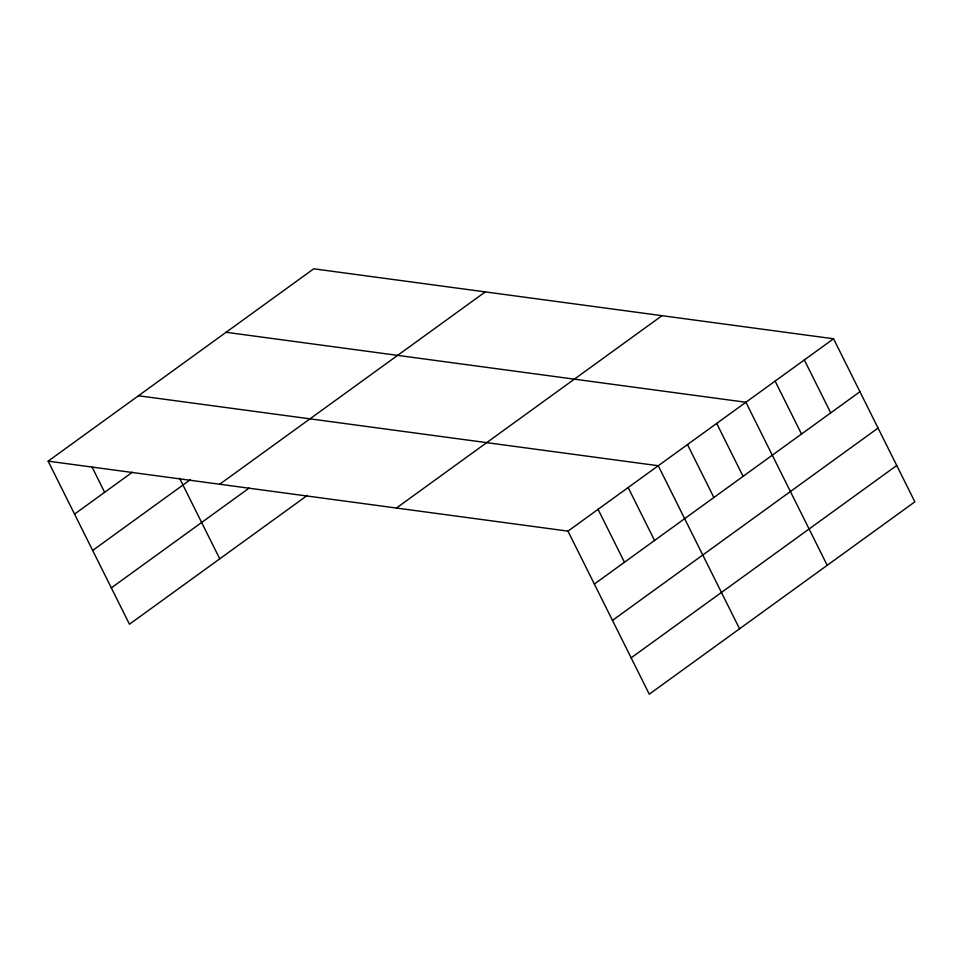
<?xml version="1.0" encoding="UTF-8"?>
<svg xmlns="http://www.w3.org/2000/svg" width="963" height="963" viewBox="0 0 963 963"><rect width="100%" height="100%" fill="white"/><g stroke="black" fill="none" stroke-linecap="round" stroke-linejoin="round"><path stroke-width="1.44" d="M48.15 461.157L313.733 268.809L833.549 338.771L914.85 501.843L649.267 694.191L567.965 531.131L48.15 461.157L129.451 624.229L307.39 495.355M74.548 514.098L132.34 472.243M92.665 550.439L190.265 479.755M219.684 484.245L485.28 291.897M111.335 587.875L249.104 488.097M396.419 508.031L662.014 315.683M567.965 531.131L833.549 338.771M594.352 584.06L859.947 391.712M612.48 620.401L878.063 428.054M631.138 657.849L896.734 465.502M226.088 332.283L745.904 402.257L827.205 565.317M138.455 395.757L658.259 465.731L739.56 628.791M804.334 359.933L830.732 412.874M775.119 381.095L801.517 434.036M716.689 423.407L743.087 476.348M687.474 444.569L713.872 497.51M628.165 487.531L654.551 540.46M598.059 509.331L624.457 562.26M179.612 478.31L219.757 558.829M92.111 467.151L104.642 492.298"/></g></svg>
